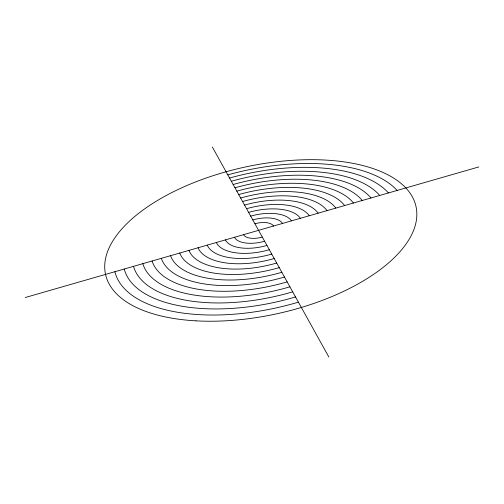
<?xml version="1.0" encoding="UTF-8"?>
<svg xmlns="http://www.w3.org/2000/svg" width="504" height="504" viewBox="0 0 504 504"><rect width="100%" height="100%" fill="white"/><g stroke="black" fill="none" stroke-linecap="round" stroke-linejoin="round"><path stroke-width="0.76" d="M25.2 297.536L478.8 166.931M212.341 146.998L328.835 357.002M271.744 254.079A53.563 25.093 -12.3 0 1 207.213 245.127M246.576 208.706A53.563 25.093 -12.3 0 1 309.273 215.743M266.95 245.442A34.637 16.216 -12.3 0 1 225.42 239.885M250.69 216.121A34.637 16.216 -12.3 0 1 291.451 220.872M262.319 237.088A15.737 7.365 -12.3 0 1 243.539 234.669M254.929 223.77A15.737 7.365 -12.3 0 1 273.552 226.025M264.619 241.233A25.187 11.787 -12.3 0 1 234.486 237.277M252.794 219.914A25.187 11.787 -12.3 0 1 282.517 223.448M269.325 249.726A44.094 20.651 -12.3 0 1 216.323 242.506M248.617 212.386A44.094 20.651 -12.3 0 1 300.371 218.308M284.476 277.036A101.115 47.502 -12.3 0 1 161.33 258.338M236.836 191.155A101.115 47.502 -12.3 0 1 353.462 203.018M298.406 302.148A149.19 70.403 -12.3 0 1 114.906 271.706M227.808 174.875A149.19 70.403 -12.3 0 1 397.146 190.443M295.52 296.938A139.52 65.772 -12.3 0 1 124.236 269.023M229.559 178.038A139.52 65.772 -12.3 0 1 388.452 192.944M292.679 291.829A129.881 61.167 -12.3 0 1 133.541 266.339M231.342 181.245A129.881 61.167 -12.3 0 1 379.733 195.458M289.894 286.808A120.267 56.587 -12.3 0 1 142.827 263.668M233.144 184.496A120.267 56.587 -12.3 0 1 370.994 197.971M287.16 281.875A110.678 52.032 -12.3 0 1 152.088 261.003M234.977 187.803A110.678 52.032 -12.3 0 1 362.237 200.491M281.843 272.28A91.57 42.985 -12.3 0 1 170.547 255.686M238.726 194.557A91.57 42.985 -12.3 0 1 344.66 205.556M279.248 267.611A82.045 38.493 -12.3 0 1 179.745 253.039M240.641 198.015A82.045 38.493 -12.3 0 1 335.847 208.095M276.702 263.019A72.538 34.014 -12.3 0 1 188.924 250.393M242.588 201.524A72.538 34.014 -12.3 0 1 327.008 210.634M274.201 258.514A63.044 29.547 -12.3 0 1 198.078 247.76M244.566 205.09A63.044 29.547 -12.3 0 1 318.15 213.186M195.924 320.84A158.892 75.065 -12.3 0 0 416.14 207.169A158.892 75.065 -12.3 0 0 170.283 193.36A158.892 75.065 -12.3 0 0 195.924 320.84"/></g></svg>
